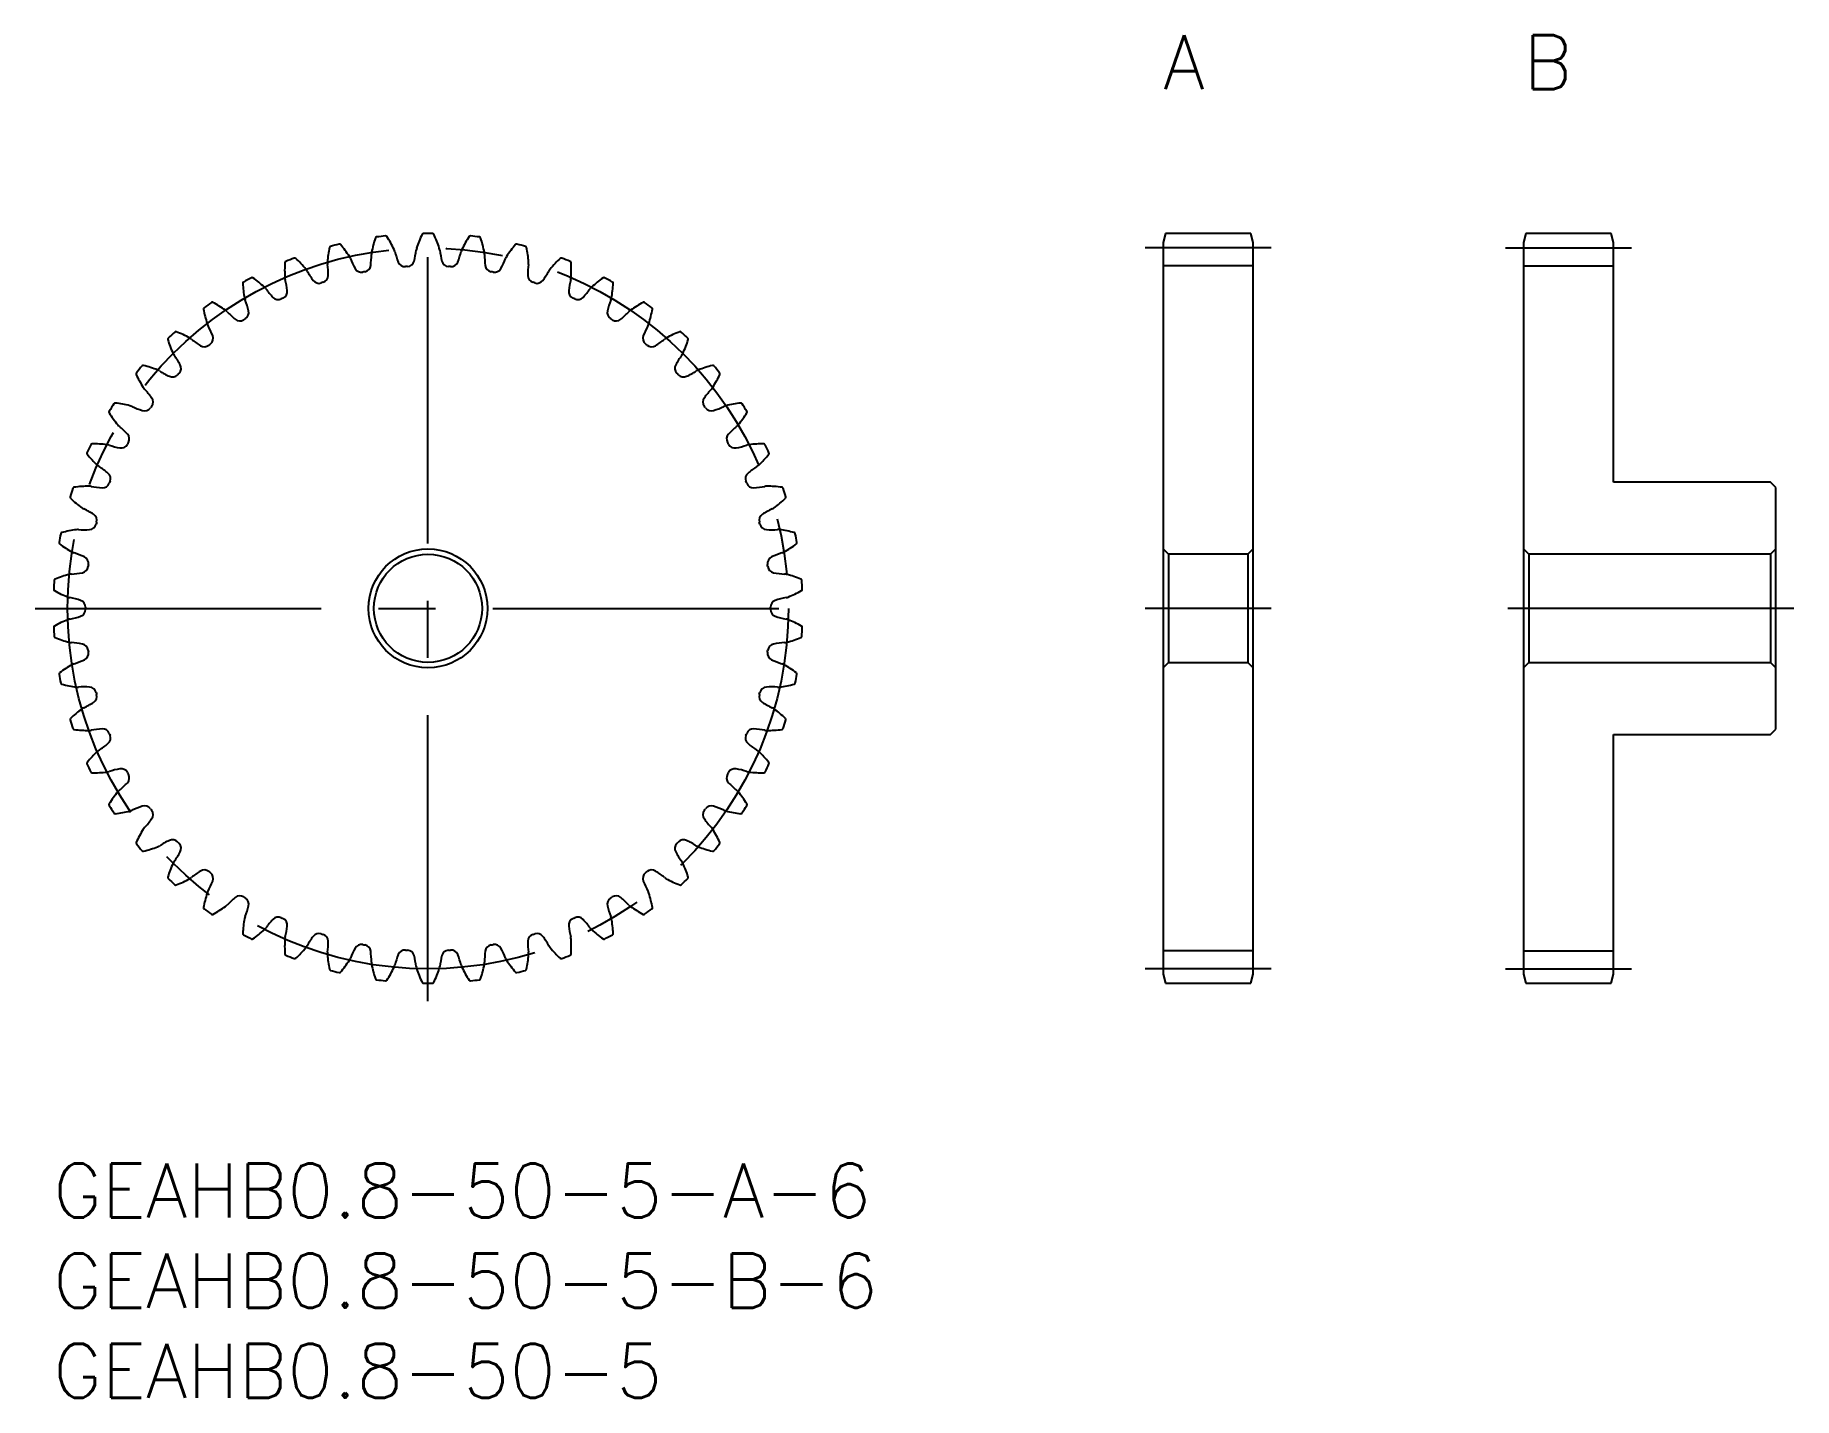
# Model space of a CAD drawing. Extents: x -1 to 96.6, y -13 to 62.6.
import ezdxf

# ---------------------------------------------------------------- set-up
doc = ezdxf.new("R2010")
doc.units = 0
doc.header["$LTSCALE"] = 0.5
doc.linetypes.add('CENTER', pattern=[50.8, 31.75, -6.35, 6.35, -6.35])
for name, color, linetype in [('MSM_CENTER', 1, 'CENTER'), ('MSM_CONTINUOUS', 7, 'CONTINUOUS'), ('MSM_PART_NUMBER', 7, 'CONTINUOUS')]:
    doc.layers.add(name, color=color, linetype=linetype)
doc.styles.get("Standard").update_dxf_attribs({"font": 'txt.shx', "height": 2, "bigfont": 'bigfont.shx'})

# ---------------------------------------------------------------- blocks, each defined once
blk = doc.blocks.new('*U3')
at = {"layer": 'MSM_PART_NUMBER'}
blk.add_text('A', height=3, dxfattribs=at).set_placement((61.6, 59.6))
blk = doc.blocks.new('*U4')
at = {"layer": 'MSM_PART_NUMBER'}
blk.add_text('B', height=3, dxfattribs=at).set_placement((81.6, 59.6))
blk = doc.blocks.new('*U5')
at = {"layer": 'MSM_PART_NUMBER'}
blk.add_text('GEAHB0.8-50-5-A-6', height=3, dxfattribs=at).set_placement((0, -3))
blk = doc.blocks.new('*U6')
at = {"layer": 'MSM_PART_NUMBER'}
blk.add_text('GEAHB0.8-50-5-B-6', height=3, dxfattribs=at).set_placement((0, -8))
blk = doc.blocks.new('*U7')
at = {"layer": 'MSM_PART_NUMBER'}
blk.add_text('GEAHB0.8-50-5', height=3, dxfattribs=at).set_placement((0, -13))

msp = doc.modelspace()

# ---------------------------------------------------------------- linework, layer by layer
at = {"layer": 'MSM_CENTER'}
for p, q in [((20.8, 9), (20.8, 52.6)), ((67.6, 50.8), (60.6, 50.8)), ((80.6, 50.8), (87.6, 50.8)), ((-1, 30.8), (42.6, 30.8)), ((67.6, 30.8), (60.6, 30.8)), ((96.6, 30.8), (80.6, 30.8)), ((67.6, 10.8), (60.6, 10.8)), ((80.6, 10.8), (87.6, 10.8))]:
    msp.add_line(p, q, dxfattribs=at)
msp.add_circle((20.8, 30.8), 20, dxfattribs=at)
at = {"layer": 'MSM_CONTINUOUS'}
for p, q in [((61.734, 51.6), (61.6, 51.1)), ((61.6, 51.1), (61.6, 10.5)), ((66.466, 51.6), (61.734, 51.6)), ((66.6, 51.1), (66.466, 51.6)), ((66.6, 10.5), (66.6, 51.1)), ((81.734, 51.6), (81.6, 51.1)), ((81.6, 51.1), (81.6, 10.5)), ((86.466, 51.6), (81.734, 51.6)), ((86.6, 51.1), (86.466, 51.6)), ((86.6, 37.8), (86.6, 51.1)), ((66.6, 49.8), (61.6, 49.8)), ((81.6, 49.8), (86.6, 49.8)), ((95.3, 37.8), (86.6, 37.8)), ((95.6, 37.5), (95.3, 37.8)), ((95.6, 24.1), (95.6, 37.5)), ((61.6, 34.1), (61.9, 33.8)), ((61.9, 33.8), (61.9, 27.8)), ((66.3, 33.8), (61.9, 33.8)), ((66.3, 33.8), (66.6, 34.1)), ((66.3, 33.8), (66.3, 27.8)), ((81.6, 34.1), (81.9, 33.8)), ((81.9, 33.8), (81.9, 27.8)), ((95.3, 33.8), (81.9, 33.8)), ((95.3, 33.8), (95.6, 34.1)), ((95.3, 33.8), (95.3, 27.8)), ((61.9, 27.8), (61.6, 27.5)), ((61.9, 27.8), (66.3, 27.8)), ((66.6, 27.5), (66.3, 27.8)), ((81.9, 27.8), (81.6, 27.5)), ((81.9, 27.8), (95.3, 27.8)), ((95.6, 27.5), (95.3, 27.8)), ((86.6, 10.5), (86.6, 23.8)), ((86.6, 23.8), (95.3, 23.8)), ((95.3, 23.8), (95.6, 24.1)), ((66.6, 11.8), (61.6, 11.8)), ((81.6, 11.8), (86.6, 11.8)), ((61.6, 10.5), (61.734, 10)), ((61.734, 10), (66.466, 10)), ((66.466, 10), (66.6, 10.5)), ((81.6, 10.5), (81.734, 10)), ((81.734, 10), (86.466, 10)), ((86.466, 10), (86.6, 10.5))]:
    msp.add_line(p, q, dxfattribs=at)
for radius in [3.3, 3]:
    msp.add_circle((20.8, 30.8), radius, dxfattribs=at)
for centre, radius, start, end in [((21.456, 49.592), 6.25, 168.65054, 176.2), ((15.407, 50.806), 0.08, 105.08641, 168.65056), ((20.8, 30.8), 20.8, 103.71359, 105.08641), ((15.888, 50.929), 0.08, 40.14955, 103.7136), ((11.172, 46.951), 6.25, 32.6, 40.14946), ((23.806, 49.361), 6.25, 161.45054, 169), ((17.957, 51.324), 0.08, 97.88641, 161.45055), ((20.8, 30.8), 20.8, 96.51359, 97.88641), ((18.45, 51.386), 0.08, 32.94955, 96.51359), ((13.272, 48.03), 6.25, 25.4, 32.94946), ((20.8, 50.584), 0.661, 161.79982, 172.65864), ((26.109, 48.838), 6.25, 154.25054, 161.8), ((20.552, 51.519), 0.08, 90.68641, 154.25055), ((20.8, 30.8), 20.8, 89.31359, 90.68641), ((21.048, 51.519), 0.08, 25.74946, 89.3136), ((15.491, 48.838), 6.25, 18.2, 25.74946), ((20.8, 50.584), 0.661, 7.34136, 18.20017), ((28.328, 48.03), 6.25, 147.05054, 154.6), ((23.15, 51.386), 0.08, 83.48641, 147.05058), ((20.8, 30.8), 20.8, 82.11359, 83.48641), ((23.643, 51.324), 0.08, 18.54946, 82.11366), ((17.794, 49.361), 6.25, 11, 18.54946), ((30.428, 46.951), 6.25, 139.85054, 147.4), ((25.712, 50.929), 0.08, 76.28641, 139.85058), ((20.8, 30.8), 20.8, 74.91359, 76.28641), ((26.193, 50.806), 0.08, 11.34946, 74.91366), ((20.144, 49.592), 6.25, 3.8, 11.34946), ((19.096, 49.526), 6.25, 175.85054, 183.4), ((12.942, 49.972), 0.08, 112.28641, 175.85056), ((20.8, 30.8), 20.8, 110.91359, 112.28641), ((13.404, 50.155), 0.08, 47.34955, 110.9136), ((9.223, 45.617), 6.25, 39.8, 47.34946), ((15.88, 49.962), 0.661, 176.19982, 187.05864), ((10.262, 49.266), 5, 0.03036, 7.0588), ((15.88, 49.962), 0.661, 21.74136, 32.60017), ((21.139, 52.059), 5, 201.7412, 208.76964), ((17.223, 49.867), 0.4, 280.62443, 352.83036), ((12.659, 50.442), 5, 352.83036, 359.8588), ((18.32, 50.428), 0.661, 168.99982, 179.85864), ((18.32, 50.428), 0.661, 14.54136, 25.40017), ((23.8, 51.849), 5, 194.5412, 201.56964), ((19.523, 50.158), 0.4, 201.56963, 273.77556), ((19.641, 50.165), 0.4, 273.42442, 345.63036), ((15.185, 51.307), 5, 345.63036, 352.6588), ((26.415, 51.307), 5, 187.3412, 194.36964), ((21.959, 50.165), 0.4, 194.36963, 266.57556), ((22.077, 50.158), 0.4, 266.22444, 338.43036), ((17.8, 51.849), 5, 338.43036, 345.4588), ((23.28, 50.428), 0.661, 154.59982, 165.45864), ((23.28, 50.428), 0.661, 0.14136, 11.00018), ((28.941, 50.442), 5, 180.1412, 187.16964), ((24.377, 49.867), 0.4, 187.16964, 259.37556), ((20.461, 52.059), 5, 331.23036, 338.2588), ((25.72, 49.962), 0.661, 147.39982, 158.25864), ((31.338, 49.266), 5, 172.9412, 179.96964), ((25.72, 49.962), 0.661, 352.94136, 3.80018), ((32.377, 45.617), 6.25, 132.65054, 140.2), ((28.196, 50.155), 0.08, 69.08641, 132.65058), ((20.8, 30.8), 20.8, 67.71359, 69.08641), ((28.658, 49.972), 0.08, 4.14946, 67.71366), ((22.504, 49.526), 6.25, 356.6, 4.14946), ((10.601, 48.836), 0.08, 119.48641, 183.05056), ((16.763, 49.165), 6.25, 183.05054, 190.6), ((20.8, 30.8), 20.8, 118.11359, 119.48641), ((11.036, 49.075), 0.08, 54.54946, 118.1136), ((7.458, 44.049), 6.25, 47, 54.54946), ((13.517, 49.194), 0.661, 183.39982, 194.25864), ((8.03, 47.8), 5, 7.23036, 14.2588), ((13.517, 49.194), 0.661, 28.94136, 39.80017), ((18.471, 51.934), 5, 208.9412, 215.96964), ((14.749, 49.232), 0.4, 215.96964, 288.17556), ((20.8, 30.8), 19, 107.82444, 108.17556), ((14.862, 49.269), 0.4, 287.82443, 0.03036), ((17.106, 49.845), 0.4, 208.76963, 280.97556), ((20.8, 30.8), 19, 100.62444, 100.97556), ((20.8, 30.8), 19, 93.42444, 93.77556), ((20.8, 30.8), 19, 86.22444, 86.57556), ((20.8, 30.8), 19, 79.02444, 79.37556), ((24.494, 49.845), 0.4, 259.02444, 331.23036), ((26.738, 49.269), 0.4, 179.96964, 252.17556), ((20.8, 30.8), 19, 71.82444, 72.17556), ((26.851, 49.232), 0.4, 251.82444, 324.03036), ((23.129, 51.934), 5, 324.03036, 331.0588), ((28.083, 49.194), 0.661, 140.19982, 151.05864), ((33.57, 47.8), 5, 165.7412, 172.76964), ((28.083, 49.194), 0.661, 345.74136, 356.60018), ((34.142, 44.049), 6.25, 125.45054, 133), ((30.564, 49.075), 0.08, 61.88641, 125.45058), ((20.8, 30.8), 20.8, 60.51359, 61.88641), ((24.837, 49.165), 6.25, 349.4, 356.94946), ((30.999, 48.836), 0.08, 356.94938, 60.51366), ((11.269, 48.136), 0.661, 190.59982, 201.45864), ((6, 46.065), 5, 14.43036, 21.4588), ((11.269, 48.136), 0.661, 36.14136, 47.00017), ((15.841, 51.475), 5, 216.1412, 223.16964), ((12.486, 48.328), 0.4, 223.16964, 295.37556), ((20.8, 30.8), 19, 115.02444, 115.37556), ((12.594, 48.379), 0.4, 295.02443, 7.23036), ((29.006, 48.379), 0.4, 172.76964, 244.97556), ((20.8, 30.8), 19, 64.62444, 64.97556), ((29.114, 48.328), 0.4, 244.62444, 316.83036), ((25.759, 51.475), 5, 316.83036, 323.8588), ((30.331, 48.136), 0.661, 132.99982, 143.85864), ((35.6, 46.065), 5, 158.5412, 165.56964), ((30.331, 48.136), 0.661, 338.54136, 349.40018), ((8.421, 47.416), 0.08, 126.68641, 190.25056), ((14.493, 48.514), 6.25, 190.25054, 197.8), ((20.8, 30.8), 20.8, 125.31359, 126.68641), ((8.823, 47.708), 0.08, 61.74946, 125.3136), ((5.902, 42.272), 6.25, 54.2, 61.74946), ((9.172, 46.805), 0.661, 43.34136, 54.20017), ((13.289, 50.691), 5, 223.3412, 230.36964), ((20.8, 30.8), 19, 122.22444, 122.57556), ((10.455, 47.212), 0.4, 302.22443, 14.43036), ((31.145, 47.212), 0.4, 165.56964, 237.77556), ((20.8, 30.8), 19, 57.42444, 57.77556), ((28.311, 50.691), 5, 309.63036, 316.6588), ((32.428, 46.805), 0.661, 125.79982, 136.65864), ((35.698, 42.272), 6.25, 118.25054, 125.8), ((32.777, 47.708), 0.08, 54.68641, 118.25058), ((20.8, 30.8), 20.8, 53.31359, 54.68641), ((27.107, 48.514), 6.25, 342.2, 349.74946), ((33.179, 47.416), 0.08, 349.74946, 53.31366), ((20.8, 30.8), 20.8, 132.51359, 133.88641), ((6.798, 46.073), 0.08, 68.94946, 132.5136), ((4.582, 40.315), 6.25, 61.4, 68.94946), ((9.172, 46.805), 0.661, 197.79982, 208.65864), ((4.204, 44.09), 5, 21.63036, 28.6588), ((8.48, 45.786), 0.4, 309.42443, 21.63036), ((10.355, 47.148), 0.4, 230.36964, 302.57556), ((31.245, 47.148), 0.4, 237.42444, 309.63036), ((33.12, 45.786), 0.4, 158.36964, 230.57556), ((37.396, 44.09), 5, 151.3412, 158.36964), ((32.428, 46.805), 0.661, 331.34136, 342.20018), ((37.018, 40.315), 6.25, 111.05054, 118.6), ((34.802, 46.073), 0.08, 47.48641, 111.05058), ((20.8, 30.8), 20.8, 46.11359, 47.48641), ((6.436, 45.733), 0.08, 133.88641, 197.45056), ((12.322, 47.583), 6.25, 197.45054, 205), ((7.257, 45.222), 0.661, 204.99982, 215.85864), ((7.257, 45.222), 0.661, 50.54136, 61.40017), ((10.855, 49.593), 5, 230.5412, 237.56964), ((8.388, 45.71), 0.4, 237.56964, 309.77556), ((20.8, 30.8), 19, 129.42444, 129.77556), ((20.8, 30.8), 19, 50.22444, 50.57556), ((33.212, 45.71), 0.4, 230.22444, 302.43036), ((30.745, 49.593), 5, 302.43036, 309.4588), ((34.343, 45.222), 0.661, 118.59982, 129.45864), ((34.343, 45.222), 0.661, 324.14136, 335.00018), ((29.278, 47.583), 6.25, 335, 342.54946), ((35.164, 45.733), 0.08, 342.54946, 46.11366), ((20.8, 30.8), 20.8, 139.71359, 141.08641), ((4.994, 44.198), 0.08, 76.14946, 139.7136), ((3.517, 38.207), 6.25, 68.6, 76.14946), ((5.556, 43.411), 0.661, 57.74136, 68.60017), ((8.578, 48.198), 5, 237.7412, 244.76964), ((2.669, 41.905), 5, 28.83036, 35.8588), ((6.699, 44.123), 0.4, 316.62443, 28.83036), ((34.901, 44.123), 0.4, 151.16964, 223.37556), ((38.931, 41.905), 5, 144.1412, 151.16964), ((33.022, 48.198), 5, 295.23036, 302.2588), ((36.044, 43.411), 0.661, 111.39982, 122.25864), ((38.083, 38.207), 6.25, 103.85054, 111.4), ((36.606, 44.198), 0.08, 40.28641, 103.85058), ((20.8, 30.8), 20.8, 38.91359, 40.28641), ((4.678, 43.815), 0.08, 141.08641, 204.65055), ((10.286, 46.389), 6.25, 204.65054, 212.2), ((5.556, 43.411), 0.661, 212.19982, 223.05864), ((1.42, 39.545), 5, 36.03036, 43.0588), ((6.617, 44.037), 0.4, 244.76964, 316.97556), ((20.8, 30.8), 19, 136.62444, 136.97556), ((20.8, 30.8), 19, 43.02444, 43.37556), ((34.983, 44.037), 0.4, 223.02444, 295.23036), ((40.18, 39.545), 5, 136.9412, 143.96964), ((36.044, 43.411), 0.661, 316.94136, 327.80018), ((31.314, 46.389), 6.25, 327.8, 335.34946), ((36.922, 43.815), 0.08, 335.34938, 38.91366), ((20.8, 30.8), 20.8, 146.91359, 148.28641), ((3.44, 42.111), 0.08, 83.34938, 146.91361), ((2.725, 35.983), 6.25, 75.8, 83.34946), ((4.096, 41.401), 0.661, 64.94136, 75.80017), ((6.494, 46.529), 5, 244.9412, 251.96964), ((20.8, 30.8), 19, 143.82444, 144.17556), ((5.14, 42.251), 0.4, 323.82444, 36.03036), ((36.46, 42.251), 0.4, 143.96964, 216.17556), ((20.8, 30.8), 19, 35.82444, 36.17556), ((35.106, 46.529), 5, 288.03036, 295.0588), ((37.504, 41.401), 0.661, 104.19982, 115.05864), ((38.875, 35.983), 6.25, 96.65054, 104.2), ((38.16, 42.111), 0.08, 33.08641, 96.65058), ((20.8, 30.8), 20.8, 31.71359, 33.08641), ((3.174, 41.692), 0.08, 148.28641, 211.85056), ((8.415, 44.948), 6.25, 211.85054, 219.4), ((5.07, 42.155), 0.4, 251.96964, 324.17556), ((36.53, 42.155), 0.4, 215.82444, 288.03036), ((33.185, 44.948), 6.25, 320.6, 328.14946), ((38.426, 41.692), 0.08, 328.14946, 31.71366), ((4.096, 41.401), 0.661, 219.39982, 230.25864), ((0.477, 37.047), 5, 43.23036, 50.2588), ((3.828, 40.198), 0.4, 331.02443, 43.23036), ((37.772, 40.198), 0.4, 136.76964, 208.97556), ((41.123, 37.047), 5, 129.7412, 136.76964), ((37.504, 41.401), 0.661, 309.74136, 320.60018), ((1.948, 39.397), 0.08, 155.48641, 219.05056), ((20.8, 30.8), 20.8, 154.11359, 155.48641), ((6.739, 43.284), 6.25, 219.05054, 226.6), ((2.159, 39.846), 0.08, 90.54946, 154.11361), ((2.218, 33.676), 6.25, 83, 90.54946), ((2.899, 39.223), 0.661, 72.14136, 83.00017), ((4.635, 44.612), 5, 252.1412, 259.16964), ((3.771, 40.094), 0.4, 259.16964, 331.37556), ((20.8, 30.8), 19, 151.02444, 151.37556), ((20.8, 30.8), 19, 28.62444, 28.97556), ((37.829, 40.094), 0.4, 208.62444, 280.83037), ((36.965, 44.612), 5, 280.83036, 287.8588), ((38.701, 39.223), 0.661, 96.99982, 107.85864), ((39.382, 33.676), 6.25, 89.45054, 97), ((34.861, 43.284), 6.25, 313.4, 320.94946), ((39.441, 39.846), 0.08, 25.88641, 89.45058), ((20.8, 30.8), 20.8, 24.51359, 25.88641), ((39.652, 39.397), 0.08, 320.94946, 24.51366), ((2.899, 39.223), 0.661, 226.59982, 237.45864), ((-0.146, 34.451), 5, 50.43036, 57.4588), ((2.784, 37.997), 0.4, 338.22444, 50.43036), ((38.816, 37.997), 0.4, 129.56964, 201.77556), ((41.746, 34.451), 5, 122.5412, 129.56964), ((38.701, 39.223), 0.661, 302.54136, 313.40018), ((20.8, 30.8), 20.8, 161.31359, 162.68641), ((1.172, 37.438), 0.08, 97.74946, 161.31361), ((2.004, 31.325), 6.25, 90.2, 97.74946), ((1.985, 36.913), 0.661, 79.34136, 90.20017), ((3.032, 42.477), 5, 259.3412, 266.36964), ((2.741, 37.886), 0.4, 266.36964, 338.57556), ((20.8, 30.8), 19, 158.22444, 158.57556), ((20.8, 30.8), 19, 21.42444, 21.77556), ((38.859, 37.886), 0.4, 201.42444, 273.63037), ((38.568, 42.477), 5, 273.63036, 280.6588), ((39.615, 36.913), 0.661, 89.79982, 100.65864), ((39.596, 31.325), 6.25, 82.25054, 89.8), ((40.428, 37.438), 0.08, 18.68641, 82.25058), ((20.8, 30.8), 20.8, 17.31359, 18.68641), ((1.019, 36.966), 0.08, 162.68641, 226.25056), ((5.285, 41.423), 6.25, 226.25054, 233.8), ((1.985, 36.913), 0.661, 233.79982, 244.65864), ((-0.438, 31.797), 5, 57.63036, 64.6588), ((42.038, 31.797), 5, 115.3412, 122.36964), ((39.615, 36.913), 0.661, 295.34136, 306.20018), ((36.315, 41.423), 6.25, 306.2, 313.74946), ((40.581, 36.966), 0.08, 313.74946, 17.31365), ((2.087, 28.965), 6.25, 97.4, 104.94946), ((1.367, 34.507), 0.661, 86.54136, 97.40017), ((1.708, 40.158), 5, 266.5412, 273.56964), ((1.995, 35.567), 0.4, 273.56964, 345.77556), ((2.024, 35.682), 0.4, 345.42444, 57.63036), ((20.8, 30.8), 19, 165.42444, 165.77556), ((39.576, 35.682), 0.4, 122.36964, 194.57556), ((20.8, 30.8), 19, 14.22444, 14.57556), ((39.605, 35.567), 0.4, 194.22444, 266.43036), ((39.892, 40.158), 5, 266.43036, 273.4588), ((40.233, 34.507), 0.661, 82.59982, 93.45864), ((39.513, 28.965), 6.25, 75.05054, 82.6), ((0.402, 34.438), 0.08, 169.88641, 233.45056), ((20.8, 30.8), 20.8, 168.51359, 169.88641), ((4.076, 39.395), 6.25, 233.45054, 241), ((0.495, 34.926), 0.08, 104.94946, 168.51361), ((37.524, 39.395), 6.25, 299, 306.54946), ((41.105, 34.926), 0.08, 11.48641, 75.05058), ((20.8, 30.8), 20.8, 10.11359, 11.48641), ((41.198, 34.438), 0.08, 306.54938, 10.11365), ((1.367, 34.507), 0.661, 240.99982, 251.85864), ((-0.396, 29.127), 5, 64.83036, 71.8588), ((1.561, 33.29), 0.4, 352.62444, 64.83036), ((20.8, 30.8), 19, 172.62444, 172.97556), ((40.039, 33.29), 0.4, 115.16964, 187.37556), ((20.8, 30.8), 19, 7.02444, 7.37556), ((41.996, 29.127), 5, 108.1412, 115.16964), ((40.233, 34.507), 0.661, 288.14136, 299.00018), ((20.8, 30.8), 20.8, 175.71359, 177.08641), ((0.138, 32.349), 0.08, 112.14938, 175.71362), ((2.464, 26.634), 6.25, 104.6, 112.14946), ((1.055, 32.042), 0.661, 93.74136, 104.60017), ((0.686, 37.691), 5, 273.7412, 280.76964), ((1.546, 33.172), 0.4, 280.76964, 352.97556), ((40.054, 33.172), 0.4, 187.02444, 259.23037), ((40.914, 37.691), 5, 259.23036, 266.2588), ((40.545, 32.042), 0.661, 75.39982, 86.25864), ((39.136, 26.634), 6.25, 67.85054, 75.4), ((41.462, 32.349), 0.08, 4.28641, 67.85058), ((20.8, 30.8), 20.8, 2.91359, 4.28641), ((0.107, 31.853), 0.08, 177.08641, 240.65056), ((3.131, 37.231), 6.25, 240.65054, 248.2), ((1.055, 32.042), 0.661, 248.19982, 259.05864), ((-0.019, 26.484), 5, 72.03036, 79.0588), ((1.4, 30.859), 0.4, 359.82444, 72.03036), ((40.2, 30.859), 0.4, 107.96964, 180.17556), ((41.619, 26.484), 5, 100.9412, 107.96964), ((40.545, 32.042), 0.661, 280.94136, 291.80018), ((38.469, 37.231), 6.25, 291.8, 299.34946), ((41.493, 31.853), 0.08, 299.34946, 2.91365), ((-0.019, 35.116), 5, 280.9412, 287.96964), ((1.4, 30.741), 0.4, 287.96964, 0.17556), ((20.8, 30.8), 19, 179.82444, 180.17556), ((20.8, 30.8), 19, 359.82444, 0.17556), ((40.2, 30.741), 0.4, 179.82444, 252.03037), ((41.619, 35.116), 5, 252.03036, 259.0588), ((0.107, 29.747), 0.08, 119.34946, 182.91362), ((20.8, 30.8), 20.8, 182.91359, 184.28641), ((3.131, 24.369), 6.25, 111.8, 119.34946), ((1.055, 29.558), 0.661, 100.94136, 111.80017), ((40.545, 29.558), 0.661, 68.19982, 79.05864), ((38.469, 24.369), 6.25, 60.65054, 68.2), ((41.493, 29.747), 0.08, 357.08641, 60.65058), ((20.8, 30.8), 20.8, 355.71359, 357.08641), ((0.138, 29.251), 0.08, 184.28641, 247.85056), ((2.464, 34.966), 6.25, 247.85054, 255.4), ((1.055, 29.558), 0.661, 255.39982, 266.25864), ((0.686, 23.909), 5, 79.23036, 86.2588), ((1.546, 28.428), 0.4, 7.02444, 79.23036), ((1.561, 28.31), 0.4, 295.16964, 7.37556), ((20.8, 30.8), 19, 187.02444, 187.37556), ((40.039, 28.31), 0.4, 172.62444, 244.83036), ((20.8, 30.8), 19, 352.62444, 352.97556), ((40.054, 28.428), 0.4, 100.76964, 172.97556), ((40.914, 23.909), 5, 93.7412, 100.76964), ((40.545, 29.558), 0.661, 273.74136, 284.60018), ((39.136, 34.966), 6.25, 284.6, 292.14946), ((41.462, 29.251), 0.08, 292.14946, 355.71365), ((4.076, 22.205), 6.25, 119, 126.54946), ((1.367, 27.093), 0.661, 108.14136, 119.00017), ((-0.396, 32.473), 5, 288.1412, 295.16964), ((41.996, 32.473), 5, 244.83036, 251.8588), ((40.233, 27.093), 0.661, 60.99982, 71.85864), ((37.524, 22.205), 6.25, 53.45054, 61), ((0.402, 27.162), 0.08, 126.54946, 190.11363), ((20.8, 30.8), 20.8, 190.11359, 191.48641), ((0.495, 26.674), 0.08, 191.48641, 255.05056), ((2.087, 32.635), 6.25, 255.05054, 262.6), ((1.367, 27.093), 0.661, 262.59982, 273.45864), ((1.708, 21.442), 5, 86.43036, 93.4588), ((1.995, 26.033), 0.4, 14.22444, 86.43036), ((39.605, 26.033), 0.4, 93.56964, 165.77556), ((39.892, 21.442), 5, 86.5412, 93.56964), ((40.233, 27.093), 0.661, 266.54136, 277.40018), ((39.513, 32.635), 6.25, 277.4, 284.94946), ((41.105, 26.674), 0.08, 284.94946, 348.51365), ((20.8, 30.8), 20.8, 348.51359, 349.88641), ((41.198, 27.162), 0.08, 349.88641, 53.45058), ((-0.438, 29.803), 5, 295.3412, 302.36964), ((2.024, 25.918), 0.4, 302.36964, 14.57556), ((20.8, 30.8), 19, 194.22444, 194.57556), ((39.576, 25.918), 0.4, 165.42444, 237.63036), ((20.8, 30.8), 19, 345.42444, 345.77556), ((42.038, 29.803), 5, 237.63036, 244.6588), ((1.019, 24.634), 0.08, 133.74946, 197.31363), ((20.8, 30.8), 20.8, 197.31359, 198.68641), ((5.285, 20.177), 6.25, 126.2, 133.74946), ((1.985, 24.687), 0.661, 115.34136, 126.20017), ((39.615, 24.687), 0.661, 53.79982, 64.65864), ((36.315, 20.177), 6.25, 46.25054, 53.8), ((20.8, 30.8), 20.8, 341.31359, 342.68641), ((40.581, 24.634), 0.08, 342.68641, 46.25058), ((1.172, 24.162), 0.08, 198.68641, 262.25056), ((2.004, 30.275), 6.25, 262.25054, 269.8), ((1.985, 24.687), 0.661, 269.79982, 280.65864), ((3.032, 19.123), 5, 93.63036, 100.6588), ((2.741, 23.714), 0.4, 21.42444, 93.63036), ((2.784, 23.603), 0.4, 309.56964, 21.77556), ((20.8, 30.8), 19, 201.42444, 201.77556), ((38.816, 23.603), 0.4, 158.22444, 230.43036), ((20.8, 30.8), 19, 338.22444, 338.57556), ((38.859, 23.714), 0.4, 86.36964, 158.57556), ((38.568, 19.123), 5, 79.3412, 86.36964), ((39.615, 24.687), 0.661, 259.34136, 270.20018), ((39.596, 30.275), 6.25, 270.2, 277.74946), ((40.428, 24.162), 0.08, 277.74946, 341.31364), ((6.739, 18.316), 6.25, 133.4, 140.94946), ((2.899, 22.377), 0.661, 122.54136, 133.40017), ((-0.146, 27.149), 5, 302.5412, 309.56964), ((41.746, 27.149), 5, 230.43036, 237.4588), ((38.701, 22.377), 0.661, 46.59982, 57.45864), ((34.861, 18.316), 6.25, 39.05054, 46.6), ((1.948, 22.203), 0.08, 140.94946, 204.51363), ((20.8, 30.8), 20.8, 204.51359, 205.88641), ((2.159, 21.754), 0.08, 205.88641, 269.45056), ((2.218, 27.924), 6.25, 269.45054, 277), ((2.899, 22.377), 0.661, 276.99982, 287.85864), ((4.635, 16.988), 5, 100.83036, 107.8588), ((3.771, 21.506), 0.4, 28.62444, 100.83036), ((3.828, 21.402), 0.4, 316.76964, 28.97556), ((20.8, 30.8), 19, 208.62444, 208.97556), ((37.772, 21.402), 0.4, 151.02444, 223.23036), ((20.8, 30.8), 19, 331.02444, 331.37556), ((37.829, 21.506), 0.4, 79.16964, 151.37556), ((36.965, 16.988), 5, 72.1412, 79.16964), ((38.701, 22.377), 0.661, 252.14136, 263.00018), ((39.382, 27.924), 6.25, 263, 270.54946), ((39.441, 21.754), 0.08, 270.54946, 334.11364), ((20.8, 30.8), 20.8, 334.11359, 335.48641), ((39.652, 22.203), 0.08, 335.48641, 39.05058), ((8.415, 16.652), 6.25, 140.6, 148.14946), ((4.096, 20.199), 0.661, 129.74136, 140.60017), ((0.477, 24.553), 5, 309.7412, 316.76964), ((41.123, 24.553), 5, 223.23036, 230.2588), ((37.504, 20.199), 0.661, 39.39982, 50.25864), ((33.185, 16.652), 6.25, 31.85054, 39.4), ((3.174, 19.908), 0.08, 148.14946, 211.71363), ((20.8, 30.8), 20.8, 211.71359, 213.08641), ((2.725, 25.617), 6.25, 276.65054, 284.2), ((4.096, 20.199), 0.661, 284.19982, 295.05864), ((6.494, 15.071), 5, 108.03036, 115.0588), ((5.07, 19.445), 0.4, 35.82444, 108.03036), ((20.8, 30.8), 19, 215.82444, 216.17556), ((5.14, 19.349), 0.4, 323.96964, 36.17556), ((36.46, 19.349), 0.4, 143.82444, 216.03036), ((20.8, 30.8), 19, 323.82444, 324.17556), ((36.53, 19.445), 0.4, 71.96964, 144.17556), ((35.106, 15.071), 5, 64.9412, 71.96964), ((37.504, 20.199), 0.661, 244.94136, 255.80018), ((38.875, 25.617), 6.25, 255.8, 263.34946), ((20.8, 30.8), 20.8, 326.91359, 328.28641), ((38.426, 19.908), 0.08, 328.28641, 31.85058), ((3.44, 19.489), 0.08, 213.08641, 276.65056), ((5.556, 18.189), 0.661, 136.94136, 147.80017), ((1.42, 22.055), 5, 316.9412, 323.96964), ((40.18, 22.055), 5, 216.03036, 223.0588), ((36.044, 18.189), 0.661, 32.19982, 43.05864), ((38.16, 19.489), 0.08, 263.34946, 326.91364), ((4.678, 17.785), 0.08, 155.34938, 218.91363), ((10.286, 15.211), 6.25, 147.8, 155.34946), ((20.8, 30.8), 20.8, 218.91359, 220.28641), ((3.517, 23.393), 6.25, 283.85054, 291.4), ((5.556, 18.189), 0.661, 291.39982, 302.25864), ((8.578, 13.402), 5, 115.23036, 122.2588), ((6.617, 17.563), 0.4, 43.02444, 115.23036), ((20.8, 30.8), 19, 223.02444, 223.37556), ((6.699, 17.477), 0.4, 331.16964, 43.37556), ((34.901, 17.477), 0.4, 136.62444, 208.83036), ((20.8, 30.8), 19, 316.62444, 316.97556), ((34.983, 17.563), 0.4, 64.76964, 136.97556), ((33.022, 13.402), 5, 57.7412, 64.76964), ((36.044, 18.189), 0.661, 237.74136, 248.60018), ((38.083, 23.393), 6.25, 248.6, 256.14946), ((31.314, 15.211), 6.25, 24.65054, 32.2), ((20.8, 30.8), 20.8, 319.71359, 321.08641), ((36.922, 17.785), 0.08, 321.08641, 24.65058), ((4.994, 17.402), 0.08, 220.28641, 283.85057), ((12.322, 14.017), 6.25, 155, 162.54946), ((7.257, 16.378), 0.661, 144.14136, 155.00017), ((2.669, 19.695), 5, 324.1412, 331.16964), ((38.931, 19.695), 5, 208.83036, 215.8588), ((34.343, 16.378), 0.661, 24.99982, 35.85864), ((29.278, 14.017), 6.25, 17.45054, 25), ((36.606, 17.402), 0.08, 256.14946, 319.71364), ((6.436, 15.867), 0.08, 162.54946, 226.11364), ((20.8, 30.8), 20.8, 226.11359, 227.48641), ((4.582, 21.285), 6.25, 291.05054, 298.6), ((7.257, 16.378), 0.661, 298.59982, 309.45864), ((10.855, 12.007), 5, 122.43036, 129.4588), ((8.388, 15.89), 0.4, 50.22444, 122.43036), ((4.204, 17.51), 5, 331.3412, 338.36964), ((20.8, 30.8), 19, 230.22444, 230.57556), ((8.48, 15.814), 0.4, 338.36964, 50.57556), ((33.12, 15.814), 0.4, 129.42444, 201.63037), ((37.396, 17.51), 5, 201.63036, 208.6588), ((20.8, 30.8), 19, 309.42444, 309.77556), ((33.212, 15.89), 0.4, 57.56964, 129.77556), ((30.745, 12.007), 5, 50.5412, 57.56964), ((34.343, 16.378), 0.661, 230.54136, 241.40018), ((37.018, 21.285), 6.25, 241.4, 248.94946), ((20.8, 30.8), 20.8, 312.51359, 313.88641), ((35.164, 15.867), 0.08, 313.88641, 17.45058), ((6.798, 15.527), 0.08, 227.48641, 291.05056), ((14.493, 13.086), 6.25, 162.2, 169.74946), ((9.172, 14.795), 0.661, 151.34136, 162.20017), ((13.289, 10.909), 5, 129.63036, 136.6588), ((10.355, 14.452), 0.4, 57.42444, 129.63036), ((20.8, 30.8), 19, 237.42444, 237.77556), ((10.455, 14.388), 0.4, 345.56964, 57.77556), ((31.145, 14.388), 0.4, 122.22444, 194.43036), ((20.8, 30.8), 19, 302.22444, 302.57556), ((31.245, 14.452), 0.4, 50.36964, 122.57556), ((28.311, 10.909), 5, 43.3412, 50.36964), ((32.428, 14.795), 0.661, 17.79982, 28.65864), ((27.107, 13.086), 6.25, 10.25054, 17.8), ((34.802, 15.527), 0.08, 248.94955, 312.51364), ((8.421, 14.184), 0.08, 169.74946, 233.31364), ((20.8, 30.8), 20.8, 233.31359, 234.68641), ((8.823, 13.892), 0.08, 234.68641, 298.25057), ((5.902, 19.328), 6.25, 298.25054, 305.8), ((9.172, 14.795), 0.661, 305.79982, 316.65864), ((11.269, 13.464), 0.661, 158.54136, 169.40018), ((6, 15.535), 5, 338.5412, 345.56964), ((12.486, 13.272), 0.4, 64.62444, 136.83036), ((29.114, 13.272), 0.4, 43.16964, 115.37556), ((35.6, 15.535), 5, 194.43036, 201.4588), ((30.331, 13.464), 0.661, 10.59982, 21.45864), ((32.428, 14.795), 0.661, 223.34136, 234.20018), ((35.698, 19.328), 6.25, 234.2, 241.74946), ((32.777, 13.892), 0.08, 241.74955, 305.31364), ((20.8, 30.8), 20.8, 305.31359, 306.68641), ((33.179, 14.184), 0.08, 306.68641, 10.25058), ((16.763, 12.435), 6.25, 169.4, 176.94946), ((10.601, 12.764), 0.08, 176.94946, 240.51364), ((20.8, 30.8), 20.8, 240.51359, 241.88641), ((7.458, 17.551), 6.25, 305.45054, 313), ((11.269, 13.464), 0.661, 312.99982, 323.85864), ((15.841, 10.125), 5, 136.83036, 143.8588), ((20.8, 30.8), 19, 244.62444, 244.97556), ((12.594, 13.221), 0.4, 352.76964, 64.97556), ((8.03, 13.8), 5, 345.7412, 352.76964), ((14.749, 12.368), 0.4, 71.82444, 144.03037), ((20.8, 30.8), 19, 251.82444, 252.17556), ((14.862, 12.331), 0.4, 359.96964, 72.17556), ((26.738, 12.331), 0.4, 107.82444, 180.03037), ((20.8, 30.8), 19, 287.82444, 288.17556), ((26.851, 12.368), 0.4, 35.96964, 108.17556), ((29.006, 13.221), 0.4, 115.02444, 187.23037), ((33.57, 13.8), 5, 187.23036, 194.2588), ((20.8, 30.8), 19, 295.02444, 295.37556), ((25.759, 10.125), 5, 36.1412, 43.16964), ((30.331, 13.464), 0.661, 216.14136, 227.00018), ((34.142, 17.551), 6.25, 227, 234.54946), ((20.8, 30.8), 20.8, 298.11359, 299.48641), ((24.837, 12.435), 6.25, 3.05054, 10.6), ((30.999, 12.764), 0.08, 299.48641, 3.05058), ((11.036, 12.525), 0.08, 241.88641, 305.45056), ((19.096, 12.074), 6.25, 176.6, 184.14946), ((13.517, 12.406), 0.661, 165.74136, 176.60017), ((9.223, 15.983), 6.25, 312.65054, 320.2), ((13.517, 12.406), 0.661, 320.19982, 331.05864), ((18.471, 9.666), 5, 144.03036, 151.0588), ((15.88, 11.638), 0.661, 172.94136, 183.80018), ((10.262, 12.334), 5, 352.9412, 359.96964), ((21.139, 9.541), 5, 151.23036, 158.2588), ((17.106, 11.755), 0.4, 79.02444, 151.23037), ((20.8, 30.8), 19, 259.02444, 259.37556), ((17.223, 11.733), 0.4, 7.16964, 79.37556), ((12.659, 11.158), 5, 0.1412, 7.16964), ((19.523, 11.442), 0.4, 86.22444, 158.43037), ((20.8, 30.8), 19, 266.22444, 266.57556), ((19.641, 11.435), 0.4, 14.36964, 86.57556), ((21.959, 11.435), 0.4, 93.42444, 165.63037), ((20.8, 30.8), 19, 273.42444, 273.77556), ((22.077, 11.442), 0.4, 21.56964, 93.77556), ((28.941, 11.158), 5, 172.83036, 179.8588), ((24.377, 11.733), 0.4, 100.62444, 172.83036), ((20.8, 30.8), 19, 280.62444, 280.97556), ((24.494, 11.755), 0.4, 28.76964, 100.97556), ((20.461, 9.541), 5, 21.7412, 28.76964), ((31.338, 12.334), 5, 180.03036, 187.0588), ((25.72, 11.638), 0.661, 356.19982, 7.05864), ((23.129, 9.666), 5, 28.9412, 35.96964), ((28.083, 12.406), 0.661, 208.94136, 219.80018), ((32.377, 15.983), 6.25, 219.8, 227.34946), ((28.083, 12.406), 0.661, 3.39982, 14.25864), ((22.504, 12.074), 6.25, 355.85054, 3.4), ((30.564, 12.525), 0.08, 234.54946, 298.11364), ((12.942, 11.628), 0.08, 184.14938, 247.71364), ((20.8, 30.8), 20.8, 247.71359, 249.08641), ((13.404, 11.445), 0.08, 249.08641, 312.65057), ((21.456, 12.008), 6.25, 183.8, 191.34946), ((15.407, 10.794), 0.08, 191.34946, 254.91364), ((11.172, 14.649), 6.25, 319.85054, 327.4), ((15.88, 11.638), 0.661, 327.39982, 338.25864), ((18.32, 11.172), 0.661, 180.14136, 191.00018), ((23.806, 12.239), 6.25, 191, 198.54946), ((13.272, 13.57), 6.25, 327.05054, 334.6), ((18.32, 11.172), 0.661, 334.59982, 345.45864), ((23.8, 9.751), 5, 158.43036, 165.4588), ((15.185, 10.293), 5, 7.3412, 14.36964), ((20.8, 11.016), 0.661, 187.34136, 198.20018), ((26.109, 12.762), 6.25, 198.2, 205.74946), ((15.491, 12.762), 6.25, 334.25054, 341.8), ((20.8, 11.016), 0.661, 341.79982, 352.65864), ((26.415, 10.293), 5, 165.63036, 172.6588), ((17.8, 9.751), 5, 14.5412, 21.56964), ((23.28, 11.172), 0.661, 194.54136, 205.40018), ((28.328, 13.57), 6.25, 205.4, 212.94946), ((17.794, 12.239), 6.25, 341.45054, 349), ((23.28, 11.172), 0.661, 348.99982, 359.85864), ((25.72, 11.638), 0.661, 201.74136, 212.60018), ((30.428, 14.649), 6.25, 212.6, 220.14946), ((26.193, 10.794), 0.08, 285.08641, 348.65057), ((20.144, 12.008), 6.25, 348.65054, 356.2), ((28.196, 11.445), 0.08, 227.34946, 290.91364), ((20.8, 30.8), 20.8, 290.91359, 292.28641), ((28.658, 11.628), 0.08, 292.28641, 355.85057), ((20.8, 30.8), 20.8, 254.91359, 256.28641), ((15.888, 10.671), 0.08, 256.28641, 319.85057), ((17.957, 10.276), 0.08, 198.54938, 262.11364), ((20.8, 30.8), 20.8, 262.11359, 263.48641), ((18.45, 10.214), 0.08, 263.48641, 327.05057), ((20.552, 10.081), 0.08, 205.74938, 269.31364), ((20.8, 30.8), 20.8, 269.31359, 270.68641), ((21.048, 10.081), 0.08, 270.68641, 334.25057), ((23.15, 10.214), 0.08, 212.94938, 276.51364), ((20.8, 30.8), 20.8, 276.51359, 277.88641), ((23.643, 10.276), 0.08, 277.88641, 341.45057), ((25.712, 10.671), 0.08, 220.14946, 283.71364), ((20.8, 30.8), 20.8, 283.71359, 285.08641)]:
    msp.add_arc(centre, radius, start, end, dxfattribs=at)

# ---------------------------------------------------------------- block references
for name in ['*U3', '*U4', '*U5', '*U6', '*U7']:
    msp.add_blockref(name, (0, 0), dxfattribs=at)

doc.saveas('drawing.dxf')
